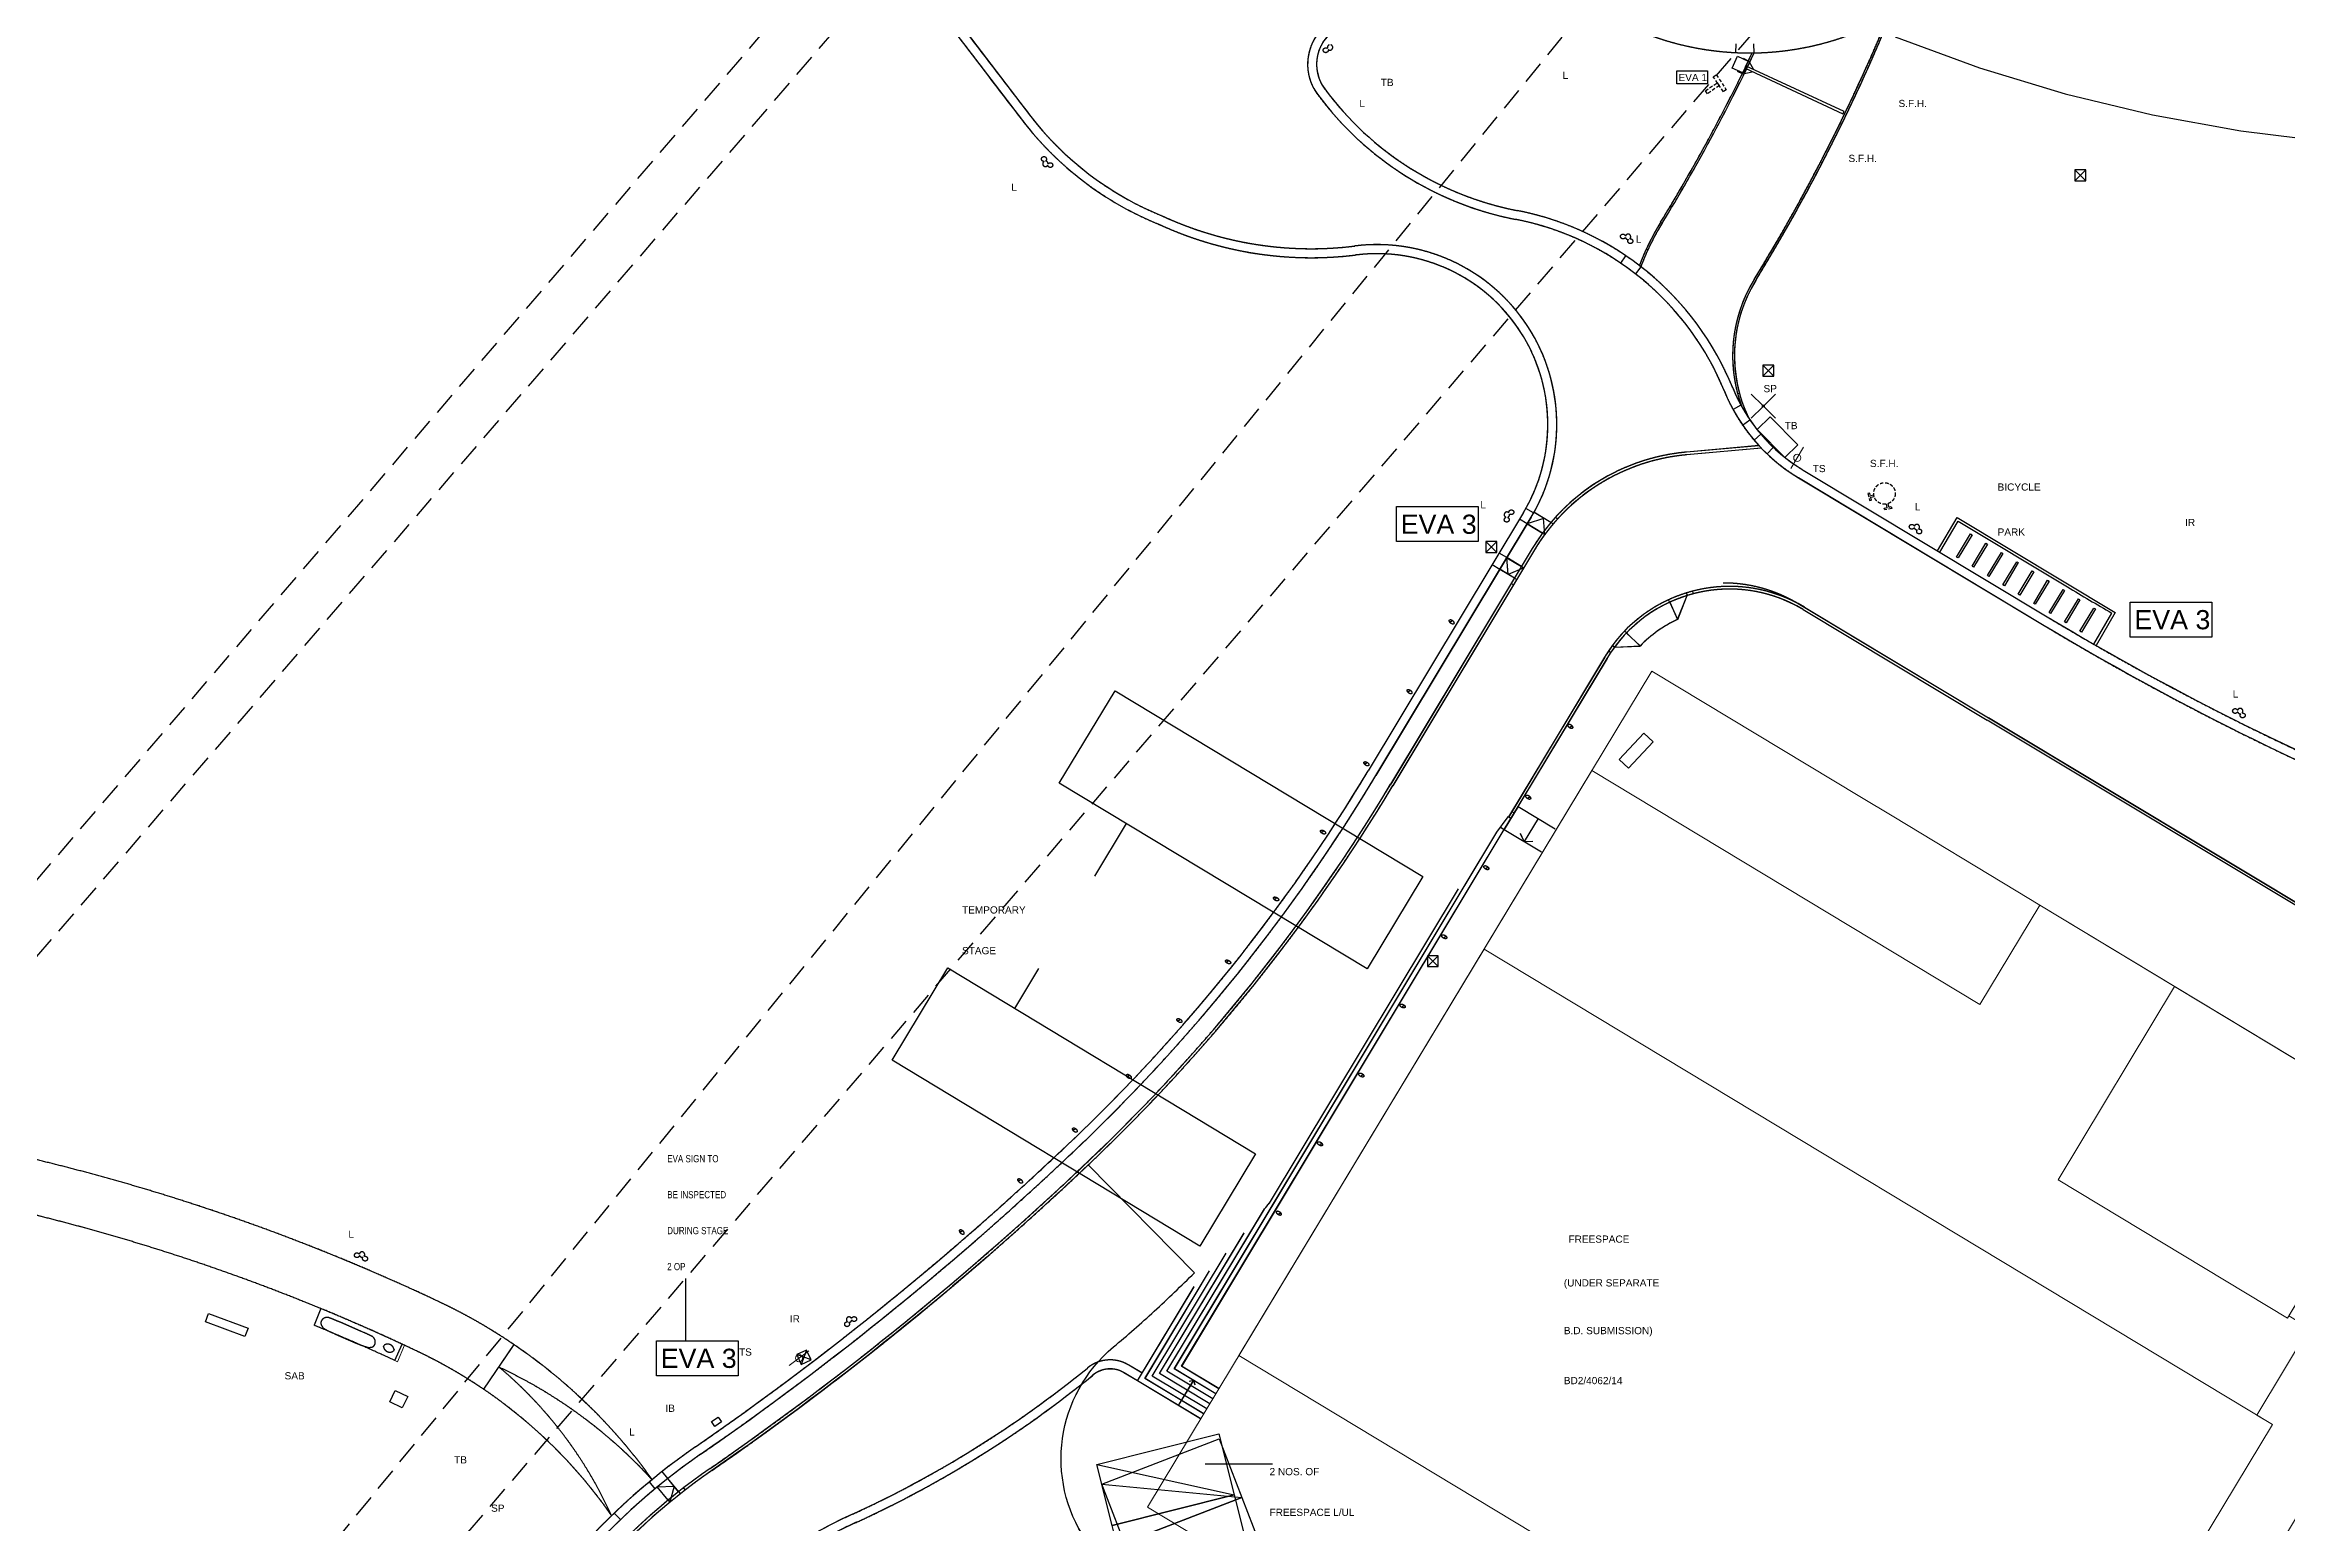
# Model space of a CAD drawing. Header units: millimetres. Extents: x 833576263 to 1668046980, y 817519639 to 1636103653.
# Drawn here: x 834059121 to 834183811, y 817874193 to 817956395 of the extents above; entities that cross this region are included whole.
import ezdxf

# ---------------------------------------------------------------- set-up
doc = ezdxf.new("R2010")
doc.units = ezdxf.units.MM
doc.header["$LTSCALE"] = 100
doc.header["$MEASUREMENT"] = 0
for name, pattern in [('C160$0$DASHED', [19.05, 12.7, -6.35]), ('C160$0$Hidden', [9.525, 6.35, -3.175]), ('R_site$0$HIDDENX2', [19.05, 12.7, -6.35]), ('R_site$0$programme (M)$0$programme$0$HIDDEN', [9.525, 6.35, -3.175]), ('R_WKCD_PARK$0$IMPORT-DASHED2 _7_', [19.05, 12.7, -6.35])]:
    doc.linetypes.add(name, pattern=pattern)
doc.layers.get('Defpoints').update_dxf_attribs({"color": 170})
for name, color, linetype in [('C160$0$+C160', 6, 'C160$0$Hidden'), ('C160$0$EVA', 1, 'C160$0$DASHED'), ('R_site$0$G-SITE(WHC)', 7, 'R_site$0$HIDDENX2'), ('R_site$0$programme (M)$0$programme$0$DLN830__', 4, 'Continuous'), ('R_site$0$WHC', 8, 'R_site$0$HIDDENX2'), ('R_Text for GBP from DLN$0$000-04-LABLES-EVA', 7, 'Continuous'), ('R_Text for GBP from DLN$0$base plan(mm)$0$DLN040__', 7, 'Continuous'), ('T-TITL', 7, 'Continuous'), ('X-REF', 7, 'Continuous')]:
    doc.layers.add(name, color=color, linetype=linetype)
for name, color, linetype, lineweight in [('C160$0$DLN_TRAFFIC SIGN', 6, 'Continuous', 18), ('R_P_LG$0$RDA5803', 1, 'Continuous', 20), ('R_site$0$000-Architecture boundary', 2, 'Continuous', 0), ('R_WKCD_PARK$0$000-PAV-Concrete-b', 1, 'Continuous', 25), ('R_WKCD_PARK$0$000-PAV-Reused tiles-b', 3, 'Continuous', 15), ('R_WKCD_PARK$0$000-Ramps', 7, 'R_WKCD_PARK$0$IMPORT-DASHED2 _7_', 18), ('R_WKCD_PARK$0$PAV-secondary path-b', 6, 'Continuous', 18)]:
    doc.layers.add(name, color=color, linetype=linetype, lineweight=lineweight)
doc.styles.add('R_Text for GBP from DLN$0$base plan(mm)$0$Standard', font='arial.ttf')
doc.styles.add('R_Text for GBP from DLN$0$base plan(mm)$0$SWIS721 LT', font='swiss.ttf')
doc.styles.add('R_Text for GBP from DLN$0$programme (M)$0$programme$0$SWIS721 LT', font='swiss.ttf')
doc.dimstyles.new('R_Text for GBP from DLN$0$base plan(mm)$0$Standard', dxfattribs={"dimtxt": 0.35, "dimasz": 0.2, "dimexe": 0.2, "dimexo": 0.2, "dimgap": 0.09, "dimtad": 0, "dimtoh": 1, "dimdec": 4, "dimzin": 0, "dimdsep": 46, "dimtxsty": 'R_Text for GBP from DLN$0$base plan(mm)$0$Standard', "dimcen": 0.09, "dimadec": 0, "dimazin": 0, "dimtfac": 1, "dimtdec": 4, "dimtofl": 0, "dimtmove": 0, "dimatfit": 3, "dimfxl": 1, "dimtolj": 1, "dimtzin": 0, "dimarcsym": 0})

# ---------------------------------------------------------------- blocks, each defined once
blk = doc.blocks.new('R_site$0$architecture 2')
at = {"layer": 'R_site$0$000-Architecture boundary', "color": 3}
blk.add_lwpolyline([(834194.16, 817888.99), (834185.46, 817874.56), (834184.65, 817875.05), (834171.04, 817852.49), (834160.16, 817859.05), (834153.29, 817847.66), (834142.2, 817854.35), (834145.56, 817859.91), (834129.8, 817869.42), (834120.43, 817875.08), (834124.41, 817881.67), (834148.48, 817921.57), (834160.04, 817914.6), (834161.93, 817913.46), (834168.74, 817909.35), (834170.06, 817908.55), (834194.42, 817893.86), (834192.2, 817890.17)], close=True, dxfattribs=at)
at = {"layer": 'R_site$0$000-Architecture boundary'}
for points in [[(834190.31, 817896.34), (834183.9, 817885.72), (834185.04, 817885.03), (834182.12, 817880.2), (834183, 817879.67), (834169.36, 817857.06), (834125.52, 817883.51), (834145.15, 817916.05), (834166.73, 817903.03), (834170.06, 817908.55)], [(834183, 817879.67), (834169.36, 817857.06), (834125.52, 817883.51), (834139.16, 817906.11)], [(834190.31, 817896.34), (834183.83, 817885.59), (834171.07, 817893.29), (834177.55, 817904.03)]]:
    blk.add_lwpolyline(points, close=True, dxfattribs=at)
at = {"layer": 'R_site$0$programme (M)$0$programme$0$DLN830__', "color": 4, "linetype": 'R_site$0$programme (M)$0$programme$0$HIDDEN', "ltscale": 0.03}
blk.add_line((834117.62, 817877.46), (834125.26, 817875.76), dxfattribs=at)
for points in [[(834125.26, 817875.76), (834118.47, 817874.06), (834117.62, 817877.46), (834124.41, 817879.16)], [(834126.11, 817872.37), (834119.32, 817870.67), (834118.47, 817874.06), (834125.26, 817875.76)]]:
    blk.add_lwpolyline(points, close=True, dxfattribs=at)
blk = doc.blocks.new('R_site')
at = {"layer": 'Defpoints'}
blk.add_lwpolyline([(834162012, 817956838), (834166697, 817955117), (834171473, 817953669), (834176324, 817952497), (834181234, 817951605), (834186188, 817950996), (834191168, 817950673), (834196158, 817950636), (834201143, 817950886), (834206105, 817951421), (834211028, 817952240), (834215896, 817953340), (834220693, 817954717), (834225402, 817956368), (834230010, 817958286)], dxfattribs=at)
at = {"layer": 'R_site$0$G-SITE(WHC)'}
blk.add_lwpolyline([(834037983, 817884580), (834043100, 817891427), (834047474, 817896890), (834157501, 818025261, 0.00078), (834158487, 818022570), (834158487, 818022570, 0.1805782), (834175244, 818003906), (834175244, 818003906, 0.1017626), (834190066, 817999024), (834069382, 817858220)], format="xyb", close=True, dxfattribs=at)
at = {"layer": 'R_site$0$WHC', "flags": 128}
for points in [[(834172634, 818037962), (833971591, 817804656)], [(833996984, 817777219), (834194515, 818019359)]]:
    blk.add_lwpolyline(points, dxfattribs=at)
at = {"xscale": 1000, "yscale": 1000, "zscale": 1000}
blk.add_blockref('R_site$0$architecture 2', (0, 0), dxfattribs=at)
blk = doc.blocks.new('R_WKCD_PARK')
for p, q in [((834194429, 817902440), (834167135, 817918840)), ((834194506, 817902569), (834167212, 817918969))]:
    blk.add_line(p, q)
at = {"layer": 'Defpoints'}
blk.add_lwpolyline([(834117027, 817873227, -0.3851828), (834118544, 817883988, 0.0123866), (834120815, 817885981, 0.0084042), (834123055, 817888118), (834117142, 817894113, -0.0384972), (834096207, 817877116, 0.1377231), (834084132, 817862548)], format="xyb", dxfattribs=at)
at = {"layer": 'R_WKCD_PARK$0$000-PAV-Concrete-b'}
for p, q in [((834108934, 817958147), (834113480, 817952190)), ((834109332, 817958449), (834113876, 817952495)), ((834154441, 817934107), (834150406, 817933750)), ((834154573, 817933968), (834150419, 817933601)), ((834156632, 817932325), (834170302, 817924112)), ((834156890, 817932754), (834170560, 817924540)), ((834141342, 817930389), (834132713, 817916029)), ((834141771, 817930131), (834133142, 817915771)), ((834142868, 817929836), (834141927, 817930401)), ((834141830, 817928386), (834133956, 817915282)), ((834141959, 817928309), (834134085, 817915205)), ((834140843, 817926743), (834140029, 817927233)), ((834156896, 817924992), (834167135, 817918840)), ((834156973, 817925121), (834167212, 817918969)), ((834173062, 817923068), (834174060, 817924802)), ((834145858, 817922350), (834140521, 817913467)), ((834145987, 817922272), (834140650, 817913390)), ((834141383, 817912097), (834141865, 817912123)), ((834137707, 817909464), (834127208, 817891990)), ((834119889, 817882101), (834119134, 817882554)), ((834120147, 817882529), (834119392, 817882983)), ((834123005, 817882131), (834123068, 817881879)), ((834094365, 817875943), (834093761, 817876676))]:
    blk.add_line(p, q, dxfattribs=at)
at = {"layer": 'R_WKCD_PARK$0$000-PAV-Concrete-b', "flags": 128}
for points in [[(834142533, 817929170), (834142454, 817930064), (834141548, 817929761), (834142404, 817929247)], [(834164360, 817928266), (834165467, 817930108), (834174250, 817924831), (834173192, 817922993)], [(834164488, 817928188), (834165518, 817929903), (834171590, 817926255)], [(834141358, 817927309), (834140500, 817926949), (834140415, 817927875), (834141230, 817927386)], [(834149477, 817925400), (834149916, 817924446), (834150449, 817925772)], [(834146405, 817922899), (834147833, 817922966), (834147077, 817923694)], [(834124235, 817881392), (834121929, 817882777), (834139858, 817912616), (834140435, 817913402), (834140505, 817913476)], [(834124403, 817881672), (834122337, 817882913), (834140274, 817912764), (834141046, 817914050), (834143112, 817912808)], [(834142156, 817913383), (834141383, 817912097), (834141180, 817912534)], [(834140059, 817912893), (834140274, 817912764), (834142339, 817911523)], [(834124067, 817881112), (834121521, 817882642), (834126942, 817891664)], [(834123898, 817880832), (834121113, 817882506), (834125811, 817890326)], [(834123730, 817880552), (834120704, 817882370), (834124809, 817889201)], [(834123394, 817879992), (834119888, 817882098), (834123039, 817887343)], [(834123562, 817880272), (834120296, 817882234), (834123893, 817888220)], [(834122164, 817880731), (834123005, 817882131), (834122753, 817882068)], [(834093781, 817875472), (834093177, 817876206), (834094111, 817876252), (834093876, 817875357)]]:
    blk.add_lwpolyline(points, dxfattribs=at)
for points in [[(834166204, 817929199), (834166290, 817929148), (834165517, 817927862), (834165431, 817927913)], [(834167061, 817928684), (834167147, 817928633), (834166374, 817927347), (834166289, 817927398)], [(834167918, 817928169), (834168004, 817928118), (834167231, 817926832), (834167146, 817926883)], [(834168775, 817927654), (834168861, 817927602), (834168089, 817926317), (834168003, 817926368)], [(834169633, 817927139), (834169718, 817927087), (834168946, 817925802), (834168860, 817925853)], [(834170490, 817926624), (834170575, 817926572), (834169803, 817925287), (834169717, 817925338)], [(834171347, 817926109), (834171433, 817926057), (834170660, 817924772), (834170574, 817924823)], [(834172204, 817925594), (834172290, 817925542), (834171517, 817924257), (834171432, 817924308)], [(834173061, 817925079), (834173147, 817925027), (834172374, 817923742), (834172289, 817923793)]]:
    blk.add_lwpolyline(points, close=True, dxfattribs=at)
at = {"layer": 'R_WKCD_PARK$0$000-PAV-Concrete-b'}
for centre, radius, start, end in [((834153909, 817971945), 16000, 247.91626, 340.05107), ((834132142, 817955314), 2800, 91.81198, 216.45901), ((834132142, 817955314), 2300, 91.81198, 216.45901), ((834065657, 817997680), 103862, 328.45533, 337.49077), ((834065657, 817997680), 103962, 328.45533, 337.56014), ((834065657, 817997680), 97762, 328.45533, 334.72918), ((834065657, 817997680), 97862, 328.45533, 334.75777), ((834144350, 817964334), 17978, 216.45901, 258.95697), ((834144350, 817964334), 17478, 216.45194, 258.95694), ((834127930, 817963309), 18233, 217.57661, 247.79993), ((834127930, 817963309), 17733, 217.57661, 247.79993), ((834137879, 817931177), 16305, 22.12843, 78.95699), ((834129541, 817964789), 20233, 245.12552, 277.06629), ((834129541, 817964789), 19733, 245.12552, 277.06629), ((834137879, 817931177), 15805, 50.54271, 78.95697), ((834161075, 817939106), 14200, 148.45533, 159.30993), ((834161075, 817939106), 14100, 148.45533, 159.43366), ((834133199, 817935282), 10000, 328.9996, 97.06629), ((834133199, 817935282), 9500, 328.9996, 97.06629), ((834137879, 817931177), 15805, 22.12844, 50.54271), ((834161075, 817939106), 8100, 148.45533, 200.55386), ((834161075, 817939106), 8000, 148.45533, 205.43176), ((834161783, 817940897), 10000, 202.12843, 239.00005), ((834161783, 817940897), 9500, 202.12843, 239.00005), ((834151388, 817922644), 11150, 95.05067, 148.9996), ((834151388, 817922644), 11000, 95.05067, 148.9996), ((834152801, 817918178), 8100, 59.00005, 148.9996), ((834152801, 817918178), 7950, 59.00005, 148.9996), ((834250133, 818056973), 152500, 239.00005, 240.07685), ((834152801, 817918178), 6900, 114.71481, 136.05867), ((834250133, 818056973), 154500, 239.00005, 257.42225), ((834250133, 818056973), 155000, 239.00005, 257.42225), ((834048369, 817966709), 98400, 313.51987, 328.9996), ((834048369, 817966709), 98900, 313.51987, 328.9996), ((834048369, 817966709), 99850, 313.51987, 328.99961), ((834048369, 817966709), 100000, 313.51987, 328.99961), ((833996458, 818021372), 173784, 304.66267, 313.51999), ((833996458, 818021372), 174284, 304.66267, 313.51999), ((833996458, 818021372), 175234, 304.66266, 313.51999), ((833996458, 818021372), 175384, 304.66266, 313.51999), ((834079288, 817930786), 61656, 320.61512, 321.00655), ((834078607, 817930141), 61000, 294.62876, 309.12656), ((834078607, 817930141), 61500, 294.62876, 309.12656), ((834118362, 817881268), 2000, 58.9996, 129.12656), ((834118362, 817881268), 1500, 58.9996, 129.12656), ((834116113, 817848328), 36600, 124.66267, 156.02914), ((834116113, 817848328), 36100, 124.66267, 156.02914), ((834116113, 817848328), 35150, 124.66266, 156.02914), ((834116113, 817848328), 35000, 124.66266, 156.02914), ((834116113, 817848328), 29000, 114.62876, 156.02914), ((834116113, 817848328), 28500, 114.62876, 156.02914)]:
    blk.add_arc(centre, radius, start, end, dxfattribs=at)
at = {"layer": 'R_WKCD_PARK$0$000-PAV-Reused tiles-b'}
for p, q in [((834074469, 817886125), (834074089, 817885201)), ((834078729, 817883171), (834079124, 817884084))]:
    blk.add_line(p, q, dxfattribs=at)
at = {"layer": 'R_WKCD_PARK$0$000-PAV-Reused tiles-b', "flags": 128}
blk.add_lwpolyline([(834155882, 817933453), (834154342, 817935008), (834155053, 817935712), (834156592, 817934157)], close=True, dxfattribs=at)
at = {"layer": 'R_WKCD_PARK$0$000-PAV-Reused tiles-b'}
for centre, radius, start, end in [((834031800, 817782496), 112070, 65.02176, 67.62051), ((834027876, 817773257), 121108, 65.17184, 67.5682)]:
    blk.add_arc(centre, radius, start, end, dxfattribs=at)
at = {"layer": 'R_WKCD_PARK$0$000-Ramps'}
blk.add_line((834083527, 817881638), (834085214, 817884119), dxfattribs=at)
for centre, radius, start, end in [((834069414, 817865042), 23278, 24.25852, 50.01916), ((834072903, 817858355), 27073, 42.41888, 64.93985)]:
    blk.add_arc(centre, radius, start, end, dxfattribs=at)
at = {"layer": 'R_WKCD_PARK$0$PAV-secondary path-b'}
for centre, radius, start, end in [((834031429, 817781624), 116018, 64.63331, 82.1499), ((834031429, 817781624), 113018, 64.63331, 82.1499), ((834068069, 817858903), 30493, 35.51462, 64.63331), ((834068069, 817858903), 27493, 34.83114, 64.63331), ((834116113, 817848328), 36600, 129.38491, 134.11365)]:
    blk.add_arc(centre, radius, start, end, dxfattribs=at)
blk = doc.blocks.new('R_P_LG')
at = {"layer": 'R_P_LG$0$RDA5803'}
blk.add_lwpolyline([(834117026.993, 817873227.1241, -0.3851828251), (834118543.6819, 817883988.3187, 0.0123866448), (834120815.1206, 817885981.3845, 0.0084041855), (834123055.2985, 817888118.227), (834117142.4996, 817894113.1685, -0.0384971793), (834096206.9852, 817877116.397, 0.1377230721), (834084131.6848, 817862547.895)], format="xyb", dxfattribs=at)
blk = doc.blocks.new('C160$0$TS')
at = {"layer": 'C160$0$DLN_TRAFFIC SIGN'}
blk.add_line((834126.71, 818031.93), (834126.71, 818030.56), dxfattribs=at)
blk.add_circle((834126.71, 818031.24), 0.2, dxfattribs=at)
blk = doc.blocks.new('C160')
at = {"layer": 'C160$0$+C160'}
for p, q in [((834172.01, 817949.44), (834172.61, 817948.84)), ((834172.01, 817948.84), (834172.61, 817949.44)), ((834154.66, 817938.58), (834155.26, 817937.98)), ((834154.66, 817937.98), (834155.26, 817938.58)), ((834154.44, 817934.11), (834150.41, 817933.75)), ((834154.57, 817933.97), (834150.42, 817933.6)), ((834156.63, 817932.33), (834170.3, 817924.11)), ((834156.89, 817932.75), (834170.56, 817924.54)), ((834141.34, 817930.39), (834132.71, 817916.03)), ((834142.4, 817929.25), (834141.55, 817929.76)), ((834142.87, 817929.84), (834141.93, 817930.4)), ((834139.26, 817928.77), (834139.86, 817928.17)), ((834139.26, 817928.17), (834139.86, 817928.77)), ((834140.84, 817926.74), (834140.03, 817927.23)), ((834141.23, 817927.39), (834140.42, 817927.88)), ((834149.92, 817924.45), (834149.48, 817925.4)), ((834156.9, 817924.99), (834167.13, 817918.84)), ((834156.97, 817925.12), (834167.21, 817918.97)), ((834147.83, 817922.97), (834147.08, 817923.69)), ((834145.86, 817922.35), (834140.52, 817913.47)), ((834145.99, 817922.27), (834140.65, 817913.39)), ((834139.86, 817912.62), (834140.44, 817913.4)), ((834141.05, 817914.05), (834140.27, 817912.76)), ((834140.44, 817913.4), (834140.51, 817913.48)), ((834140.51, 817913.48), (834140.65, 817913.39)), ((834141.05, 817914.05), (834143.11, 817912.81)), ((834142.16, 817913.38), (834141.38, 817912.1)), ((834121.93, 817882.78), (834139.86, 817912.62)), ((834122.34, 817882.91), (834140.27, 817912.76)), ((834140.06, 817912.89), (834140.27, 817912.76)), ((834140.27, 817912.76), (834142.34, 817911.52)), ((834141.38, 817912.1), (834141.18, 817912.53)), ((834141.38, 817912.1), (834141.87, 817912.12)), ((834137.71, 817909.46), (834127.21, 817891.99)), ((834136, 817905.74), (834136.6, 817905.14)), ((834136, 817905.14), (834136.6, 817905.74)), ((834121.52, 817882.64), (834126.94, 817891.66)), ((834121.11, 817882.51), (834125.81, 817890.33)), ((834120.7, 817882.37), (834124.81, 817889.2)), ((834119.89, 817882.1), (834123.04, 817887.34)), ((834120.3, 817882.23), (834123.89, 817888.22)), ((834101.73, 817883.28), (834100.93, 817883.57)), ((834101.47, 817883.82), (834101.18, 817883.02)), ((834119.89, 817882.1), (834119.13, 817882.55)), ((834120.15, 817882.53), (834119.39, 817882.98)), ((834123.39, 817879.99), (834119.89, 817882.1)), ((834123.56, 817880.27), (834120.3, 817882.23)), ((834123.73, 817880.55), (834120.7, 817882.37)), ((834123.9, 817880.83), (834121.11, 817882.51)), ((834124.07, 817881.11), (834121.52, 817882.64)), ((834124.23, 817881.39), (834121.93, 817882.78)), ((834122.16, 817880.73), (834123, 817882.13)), ((834124.4, 817881.67), (834122.34, 817882.91)), ((834123, 817882.13), (834122.75, 817882.07)), ((834123, 817882.13), (834123.07, 817881.88)), ((834093.78, 817875.47), (834093.18, 817876.21)), ((834094.37, 817875.94), (834093.76, 817876.68)), ((834117.89, 817876.36), (834125.68, 817875.62))]:
    blk.add_line(p, q, dxfattribs=at)
at = {"layer": 'C160$0$+C160', "ltscale": 0.0003}
for p, q in [((834160.83, 817931.36), (834160.63, 817931.32)), ((834160.85, 817931.27), (834160.66, 817931.22)), ((834161.51, 817930.86), (834161.56, 817930.66)), ((834161.61, 817930.88), (834161.66, 817930.68))]:
    blk.add_line(p, q, dxfattribs=at)
at = {"layer": 'C160$0$+C160', "flags": 128}
blk.add_lwpolyline([(834194.51, 817902.57, 0.13713), (834201.25, 817900.71, 0.058383), (834203.79, 817901.02, -0.122442), (834210.3, 817900.98, 0.007621), (834215.07, 817899.84), (834217.59, 817899.28, 0.038691), (834244.51, 817895.42, 0.31164), (834269.35, 817910.29, 0.040968), (834277.29, 817932.38, 0.14434), (834277.11, 817940.35, -0.268021), (834278.83, 817948.27, 0.162716), (834282.43, 817956.45, 0.008292), (834282.79, 817961.23, -0.448218), (834319.9, 817990.56, 0.457869), (834347.02, 818012.71, -0.201212), (834361.77, 818045.38, -0.556126), (834375.14, 818042.08), (834374.3, 818054.16), (834370.75, 818059.54, 0.269114), (834341.02, 818012.87, -0.457869), (834320.94, 817996.47, 0.448218), (834276.8, 817961.58, -0.008292), (834276.46, 817957.01, -0.437169), (834267.02, 817949.77), (834242.24, 817954.59, 0.246462), (834229.68, 817950.83, -0.339689), (834212.14, 817948.73), (834209.58, 817943.24, -0.017138), (834213.73, 817941.12, -0.471782), (834216.01, 817928.83), (834215.31, 817927.99), (834219.91, 817924.13), (834234.75, 817941.83), (834231.88, 817944.24), (834233.36, 817945.99, -0.412648), (834244.75, 817946.96), (834250.93, 817941.77), (834254.56, 817946.08), (834265.23, 817944, -0.435219), (834271.5, 817933.94, -0.040968), (834263.89, 817912.77, -0.31164), (834244.9, 817901.41, -0.038691), (834218.89, 817905.13), (834216.38, 817905.69, -0.080556), (834170.3, 817924.11), (834156.9, 817932.16, -0.417001), (834154.17, 817943.34, 0.051318), (834163.38, 817962.51, -0.110939), (834168.09, 817969.91), (834172.88, 817974.68, -0.125049), (834176.31, 817976.71, -0.028198), (834169.04, 817979.33), (834163.85, 817974.16, 0.110939), (834157.74, 817964.54, -0.051318), (834149.06, 817946.48, 0.170095), (834147.08, 817937.37, -0.264959), (834144, 817929.97, 0.093167), (834140.78, 817926.35), (834131.43, 817910.78), (834136.57, 817907.69), (834145.51, 817922.56, -0.414211), (834156.62, 817925.33)], format="xyb", close=True, dxfattribs=at)
at = {"layer": 'C160$0$+C160'}
for points in [[(834046.87, 817893.58, -0.07658), (834079.85, 817883.74, -0.130774), (834090.64, 817874.61, -0.020636), (834092.89, 817876.62, 0.127742), (834081.13, 817886.46, 0.07658), (834047.28, 817896.55, -0.054414)], [(834168.95, 817966.49, -0.425169), (834147.89, 817957.12, -0.425169)], [(834056.29, 817817.69), (834061.78, 817819.98, 0.191803), (834065.7, 817823.8), (834083.13, 817862.99, -0.137723), (834095.58, 817878.02, 0.038667), (834116.47, 817894.99, 0.067646), (834133.14, 817915.77), (834141.77, 817930.13, 0.625274), (834131.97, 817945.21, -0.140277), (834121.24, 817946.89, -0.135027), (834113.88, 817952.5, -0.001971), (834109.33, 817958.45, -0.001971)], [(834108.93, 817958.15, 0.001971), (834113.48, 817952.19, 0.132644), (834121.04, 817946.43)], [(834153.49, 817936.26, -0.231321), (834154.17, 817943.34, 0.039445), (834161.61, 817957.92, 0.037878)], [(834153.85, 817935.67, -0.253858), (834154.26, 817943.29, 0.039748), (834161.75, 817958, 0.039445)], [(834147.79, 817944.12, -0.047398), (834148.97, 817946.53, 0.027382), (834154.06, 817955.95)], [(834147.87, 817944.06, -0.047939), (834149.06, 817946.48, 0.027507), (834154.17, 817955.95, 0.027507)], [(834129.89, 817953.65, 0.187587), (834140.91, 817946.69, -0.12462), (834147.92, 817943.38, -0.12462), (834152.52, 817937.13, -1.142223)], [(834130.29, 817953.95, 0.187619), (834141, 817947.18, -0.253172), (834152.98, 817937.32)], [(834141.83, 817928.39), (834133.96, 817915.28, -0.067646), (834117.13, 817894.3, -0.038667), (834096.12, 817877.24)], [(834141.96, 817928.31), (834134.08, 817915.2, -0.067646), (834117.23, 817894.2, -0.038667), (834096.21, 817877.12)], [(834146.41, 817922.9), (834147.83, 817922.97, -0.0934), (834149.92, 817924.45), (834150.45, 817925.77)], [(834210.26, 817900.83, 0.122442), (834203.82, 817900.87, -0.058383), (834201.25, 817900.56, -0.13713), (834194.43, 817902.44), (834167.13, 817918.84)], [(834210.3, 817900.98, 0.122442), (834203.79, 817901.02, -0.058383), (834201.25, 817900.71, -0.13713), (834194.51, 817902.57), (834167.21, 817918.97)], [(834074.55, 817885.14, -0.164182), (834074.48, 817885.24, -0.173886), (834074.49, 817885.42, -0.392676), (834074.94, 817885.61, -0.014037), (834075.41, 817885.42), (834075.56, 817885.36)], [(834077.22, 817883.98, 0.164182), (834077.35, 817884, 0.173886), (834077.47, 817884.13, 0.392676), (834077.3, 817884.59, 0.014037), (834076.84, 817884.8), (834076.69, 817884.87)], [(834096.12, 817877.24, 0.137723), (834083.99, 817862.61), (834066.57, 817823.42, -0.190351), (834062.19, 817819.12, -0.137118)], [(834096.21, 817877.12, 0.137723), (834084.13, 817862.55), (834066.71, 817823.35, -0.190351), (834062.25, 817818.98, -0.175349)], [(834089.61, 817860.11, -0.182634), (834104.03, 817874.69, -18.004564)], [(834090.07, 817859.91, -0.182634), (834104.24, 817874.24, -0.061273)]]:
    blk.add_lwpolyline(points, format="xyb", dxfattribs=at)
for points in [[(834153.84, 817955.48), (834153.54, 817954.83), (834152.95, 817955.1), (834153.25, 817955.76)], [(834153.73, 817955.21), (834153.67, 817955.09), (834159.11, 817952.55), (834159.17, 817952.68)], [(834172.61, 817949.44), (834172.01, 817949.44), (834172.01, 817948.84), (834172.61, 817948.84)], [(834155.26, 817938.58), (834154.66, 817938.58), (834154.66, 817937.98), (834155.26, 817937.98)], [(834139.86, 817928.77), (834139.26, 817928.77), (834139.26, 817928.17), (834139.86, 817928.17)], [(834135.75, 817910.15), (834132.65, 817905.01), (834115.53, 817915.34), (834118.63, 817920.48)], [(834126.45, 817894.73), (834123.35, 817889.6), (834106.23, 817899.93), (834109.33, 817905.07)], [(834136.6, 817905.74), (834136, 817905.74), (834136, 817905.14), (834136.6, 817905.14)], [(834101.18, 817883.02), (834101.73, 817883.28), (834101.47, 817883.82), (834100.93, 817883.57)], [(834078.31, 817880.94), (834078.61, 817881.57), (834079.31, 817881.23), (834079, 817880.6)], [(834096.75, 817879.82), (834096.37, 817879.57), (834096.2, 817879.84), (834096.57, 817880.09)], [(834125.68, 817875.62), (834119.15, 817873.1), (834117.89, 817876.36), (834124.42, 817878.88)], [(834126.94, 817872.35), (834120.41, 817869.83), (834119.15, 817873.1), (834125.68, 817875.62)]]:
    blk.add_lwpolyline(points, close=True, dxfattribs=at)
for points in [[(834153.16, 817956.46), (834153.14, 817955.96)], [(834153.56, 817955.65), (834153.88, 817955.49), (834154.13, 817955.03)], [(834154.17, 817955.95), (834154.16, 817956.45)], [(834153.23, 817954.94), (834153.55, 817954.79), (834154.07, 817954.9)], [(834153.74, 817955.04), (834153.65, 817955.08)], [(834146.76, 817944.25), (834147.04, 817944.66)], [(834148.26, 817944.99), (834148.17, 817945.03)], [(834147.87, 817944.06), (834147.57, 817943.66)], [(834153.26, 817936.99), (834153.35, 817937.02)], [(834154.65, 817936.34), (834154.01, 817936.98)], [(834154.72, 817936.34), (834155.36, 817936.98)], [(834153.44, 817936.35), (834153, 817936.11)], [(834154.65, 817936.27), (834154.01, 817935.63)], [(834154.72, 817936.27), (834155.36, 817935.63)], [(834153.53, 817935.25), (834153.94, 817935.54)], [(834154.55, 817934.74), (834154.17, 817934.42)], [(834155.23, 817934.01), (834154.89, 817933.65)], [(834141.55, 817929.76), (834141.12, 817930.02)], [(834141.91, 817930.37), (834141.47, 817930.62)], [(834142.53, 817929.17), (834142.45, 817930.06), (834141.55, 817929.76)], [(834143, 817929.76), (834142.87, 817929.83)], [(834143.23, 817930.02), (834143.1, 817930.14)], [(834142.4, 817929.25), (834142.53, 817929.17)], [(834140.03, 817927.23), (834139.6, 817927.49)], [(834140.42, 817927.88), (834139.99, 817928.13)], [(834141.36, 817927.31), (834140.5, 817926.95), (834140.42, 817927.88)], [(834141.23, 817927.39), (834141.36, 817927.31)], [(834140.79, 817926.37), (834140.66, 817926.44)], [(834140.84, 817926.74), (834140.97, 817926.67)], [(834150.46, 817925.75), (834150.41, 817925.92)], [(834150.74, 817926.01), (834150.78, 817925.85)], [(834149.49, 817925.38), (834149.41, 817925.54)], [(834147.09, 817923.68), (834146.97, 817923.8)], [(834146.08, 817922.7), (834146.22, 817922.61)], [(834146.42, 817922.89), (834146.28, 817922.99)], [(834140.7, 817913.77), (834140.83, 817913.69)], [(834076.41, 817884.21), (834075.27, 817884.71)], [(834075.56, 817885.36), (834076.69, 817884.87)], [(834076.69, 817884.87), (834076.7, 817884.86)], [(834083.53, 817881.64), (834085.21, 817884.12)], [(834093.76, 817876.68), (834093.45, 817877.07)], [(834092.73, 817876.49), (834093.05, 817876.1)], [(834093.18, 817876.21), (834094.11, 817876.25), (834093.88, 817875.36)], [(834094.35, 817875.96), (834094.46, 817875.82)], [(834094.73, 817876.04), (834094.63, 817876.17)], [(834090.78, 817874.74), (834091.13, 817874.39)], [(834093.77, 817875.49), (834093.88, 817875.36)]]:
    blk.add_lwpolyline(points, dxfattribs=at)
at = {"layer": 'C160$0$+C160', "ltscale": 0.0003}
for points in [[(834152.07, 817954.73), (834152.62, 817953.9), (834152.46, 817953.79), (834151.9, 817954.62)], [(834152.12, 817954.29), (834152.23, 817954.12), (834151.57, 817953.68), (834151.46, 817953.84)], [(834160.59, 817931.05), (834160.69, 817931.07), (834160.6, 817931.46), (834160.5, 817931.44)], [(834161.43, 817930.53), (834161.41, 817930.63), (834161.8, 817930.72), (834161.82, 817930.62)]]:
    blk.add_lwpolyline(points, close=True, dxfattribs=at)
at = {"layer": 'C160$0$+C160', "elevation": 0}
for points in [[(834148.04, 817918.12), (834146.67, 817916.66), (834147.19, 817916.18), (834148.55, 817917.64)], [(834068.05, 817885.38), (834068.22, 817885.85), (834070.43, 817885.04), (834070.25, 817884.57)]]:
    blk.add_lwpolyline(points, close=True, dxfattribs=at)
at = {"layer": 'C160$0$+C160'}
for points in [[(834074.47, 817886.13), (834074.09, 817885.2, -0.010934), (834078.58, 817883.24), (834079, 817884.14, 0.010934)], [(834076.41, 817884.21), (834076.56, 817884.15, 0.037256), (834077.13, 817883.96, 0.269367), (834077.22, 817883.98, 0.164182), (834077.35, 817884, 0.173886), (834077.47, 817884.13, 0.392676), (834077.3, 817884.59, 0.014037), (834076.84, 817884.8), (834076.69, 817884.87), (834075.56, 817885.36), (834075.41, 817885.42, 0.014037), (834074.94, 817885.61, 0.392676), (834074.49, 817885.42, 0.173886), (834074.48, 817885.24, 0.164182), (834074.55, 817885.14, 0.269367), (834074.59, 817885.05, 0.037256), (834075.13, 817884.77), (834075.27, 817884.71)], [(834077.99, 817884.09, -0.533333), (834078.54, 817883.85), (834078.5, 817883.76, -0.533333), (834077.95, 817884)]]:
    blk.add_lwpolyline(points, format="xyb", close=True, dxfattribs=at)
for centre, radius in [((834154.68, 817936.31), 0.05), ((834137.28, 817924.37), 0.0644), ((834134.94, 817920.49), 0.0644), ((834144.02, 817918.44), 0.0644), ((834132.54, 817916.47), 0.0644), ((834141.68, 817914.5), 0.0644), ((834130.12, 817912.67), 0.0644), ((834139.35, 817910.59), 0.0644), ((834127.51, 817908.95), 0.0644), ((834137.02, 817906.75), 0.0644), ((834124.84, 817905.45), 0.0644), ((834122.14, 817902.19), 0.0644), ((834134.7, 817902.91), 0.0644), ((834119.33, 817899.09), 0.0644), ((834132.41, 817899.06), 0.0644), ((834116.34, 817896.12), 0.0644), ((834130.11, 817895.23), 0.0644), ((834113.29, 817893.29), 0.0644), ((834127.81, 817891.37), 0.0644), ((834110.05, 817890.45), 0.0644)]:
    blk.add_circle(centre, radius, dxfattribs=at)
at = {"layer": 'C160$0$+C160', "ltscale": 0.0003}
blk.add_circle((834161.42, 817931.45), 0.6, dxfattribs=at)
at = {"layer": 'C160$0$+C160'}
for centre, radius, start, end in [((834132.14, 817955.31), 2.8, 91.812, 216.459), ((834132.14, 817955.31), 2.3, 91.812, 216.459), ((834130.59, 817956.25), 0.15, 106.9973, 197.2381), ((834130.59, 817956.25), 0.15, 226.9973, 77.2381), ((834114.76, 817949.78), 0.15, 120.6446, 330.8855), ((834114.76, 817949.78), 0.15, 0.6446, 90.8855), ((834129.54, 817964.79), 20.23, 245.1255, 277.0663), ((834147.16, 817945.72), 0.15, 312.3423, 162.5831), ((834147.16, 817945.72), 0.15, 192.3423, 282.5831), ((834133.2, 817935.28), 9.5, 328.9996, 97.0663), ((834161.78, 817940.9), 10, 202.1284, 239.0001), ((834161.78, 817940.9), 9.5, 202.1284, 239.0001), ((834151.39, 817922.64), 11.15, 95.0507, 148.9996), ((834151.39, 817922.64), 11, 95.0507, 148.9996), ((834140.42, 817930.27), 0.15, 42.8846, 253.1255), ((834140.42, 817930.27), 0.15, 282.8846, 13.1255), ((834163.22, 817929.58), 0.15, 192.0909, 282.3317), ((834163.22, 817929.58), 0.15, 312.0909, 162.3317), ((834152.8, 817918.18), 8.1, 59.0001, 148.9996), ((834152.8, 817918.18), 7.95, 59.0001, 148.9996), ((834250.13, 818056.97), 154.5, 239.0001, 257.4222), ((834250.13, 818056.97), 155, 239.0001, 257.4222), ((834181.2, 817919.35), 0.15, 314.1238, 164.3646), ((834181.2, 817919.35), 0.15, 194.1238, 284.3646), ((834048.37, 817966.71), 98.4, 313.5199, 328.9996), ((833996.46, 818021.37), 173.78, 304.6627, 313.52), ((834079.29, 817930.79), 61.66, 320.6151, 321.0065), ((834076.76, 817889.13), 0.15, 322.0056, 172.2464), ((834076.76, 817889.13), 0.15, 202.0056, 292.2464), ((834103.84, 817885.51), 0.15, 20.9591, 231.2), ((834103.84, 817885.51), 0.15, 260.9591, 351.2), ((834069.41, 817865.04), 23.28, 24.2585, 50.0192), ((834072.9, 817858.35), 27.07, 42.4189, 64.9399), ((834078.61, 817930.14), 61, 294.6288, 309.1266), ((834078.61, 817930.14), 61.5, 294.6288, 309.1266), ((834118.36, 817881.27), 2, 58.9996, 129.1266), ((834118.36, 817881.27), 1.5, 58.9996, 129.1266), ((834116.11, 817848.33), 36.6, 124.6627, 156.0291)]:
    blk.add_arc(centre, radius, start, end, dxfattribs=at)
for centre, major_axis in [((834137.35, 817924.31), (0.117, -0.105)), ((834135.01, 817920.43), (0.123, -0.098)), ((834143.95, 817918.5), (-0.117, 0.105)), ((834132.61, 817916.42), (0.129, -0.091)), ((834141.61, 817914.56), (-0.124, 0.097)), ((834130.2, 817912.62), (0.134, -0.083)), ((834139.28, 817910.64), (-0.13, 0.089)), ((834127.59, 817908.9), (0.138, -0.075)), ((834136.94, 817906.8), (-0.135, 0.08)), ((834124.92, 817905.4), (0.137, -0.077)), ((834122.21, 817902.14), (0.13, -0.088)), ((834134.62, 817902.95), (-0.14, 0.071)), ((834119.4, 817899.03), (0.123, -0.098)), ((834132.33, 817899.11), (-0.135, 0.081)), ((834116.4, 817896.05), (0.114, -0.108)), ((834130.03, 817895.29), (-0.129, 0.09)), ((834113.36, 817893.22), (0.105, -0.117)), ((834127.74, 817891.43), (-0.122, 0.1)), ((834110.11, 817890.38), (0.095, -0.125))]:
    blk.add_ellipse(centre, major_axis=major_axis, ratio=0.561615, dxfattribs=at)
for points in [[(834130.48, 817956.12), (834130.49, 817956.07), (834130.47, 817956.01), (834130.42, 817955.98), (834130.36, 817955.94), (834130.27, 817955.96), (834130.23, 817956.02), (834130.19, 817956.09), (834130.21, 817956.17), (834130.28, 817956.21), (834130.33, 817956.24), (834130.39, 817956.24), (834130.43, 817956.2)], [(834114.67, 817949.91), (834114.62, 817949.92), (834114.57, 817949.95), (834114.55, 817950.01), (834114.53, 817950.08), (834114.57, 817950.16), (834114.65, 817950.18), (834114.72, 817950.2), (834114.79, 817950.16), (834114.81, 817950.08), (834114.83, 817950.03), (834114.81, 817949.97), (834114.76, 817949.94)], [(834114.92, 817949.79), (834114.95, 817949.83), (834115.01, 817949.85), (834115.07, 817949.84), (834115.14, 817949.82), (834115.18, 817949.75), (834115.16, 817949.67), (834115.14, 817949.6), (834115.07, 817949.56), (834115, 817949.58), (834114.94, 817949.59), (834114.9, 817949.64), (834114.9, 817949.69)], [(834147, 817945.68), (834146.98, 817945.63), (834146.93, 817945.6), (834146.87, 817945.6), (834146.8, 817945.61), (834146.74, 817945.67), (834146.74, 817945.74), (834146.74, 817945.82), (834146.81, 817945.88), (834146.88, 817945.87), (834146.94, 817945.87), (834146.99, 817945.83), (834147.01, 817945.78)], [(834147.27, 817945.61), (834147.32, 817945.62), (834147.38, 817945.59), (834147.41, 817945.54), (834147.44, 817945.47), (834147.41, 817945.39), (834147.35, 817945.36), (834147.28, 817945.32), (834147.2, 817945.35), (834147.17, 817945.41), (834147.14, 817945.47), (834147.15, 817945.53), (834147.19, 817945.57)], [(834140.46, 817930.12), (834140.52, 817930.1), (834140.55, 817930.05), (834140.55, 817929.99), (834140.55, 817929.91), (834140.48, 817929.85), (834140.41, 817929.86), (834140.33, 817929.86), (834140.27, 817929.92), (834140.28, 817930), (834140.28, 817930.06), (834140.32, 817930.1), (834140.37, 817930.12)], [(834140.54, 817930.39), (834140.53, 817930.44), (834140.55, 817930.5), (834140.61, 817930.52), (834140.67, 817930.56), (834140.75, 817930.53), (834140.79, 817930.47), (834140.82, 817930.4), (834140.8, 817930.32), (834140.73, 817930.29), (834140.68, 817930.26), (834140.62, 817930.27), (834140.58, 817930.3)], [(834163.06, 817929.54), (834163.04, 817929.49), (834162.99, 817929.46), (834162.93, 817929.46), (834162.86, 817929.47), (834162.8, 817929.53), (834162.8, 817929.6), (834162.81, 817929.68), (834162.87, 817929.74), (834162.95, 817929.73), (834163, 817929.73), (834163.05, 817929.69), (834163.07, 817929.64)], [(834163.33, 817929.47), (834163.39, 817929.48), (834163.44, 817929.45), (834163.47, 817929.4), (834163.5, 817929.33), (834163.48, 817929.25), (834163.41, 817929.21), (834163.34, 817929.18), (834163.26, 817929.21), (834163.23, 817929.27), (834163.2, 817929.32), (834163.21, 817929.38), (834163.25, 817929.43)], [(834181.05, 817919.3), (834181.03, 817919.25), (834180.98, 817919.22), (834180.92, 817919.22), (834180.84, 817919.22), (834180.78, 817919.28), (834180.78, 817919.36), (834180.79, 817919.43), (834180.85, 817919.49), (834180.92, 817919.49), (834180.98, 817919.49), (834181.03, 817919.45), (834181.05, 817919.4)], [(834181.32, 817919.24), (834181.37, 817919.25), (834181.43, 817919.22), (834181.46, 817919.17), (834181.49, 817919.11), (834181.47, 817919.02), (834181.4, 817918.99), (834181.34, 817918.95), (834181.26, 817918.97), (834181.22, 817919.04), (834181.19, 817919.09), (834181.2, 817919.15), (834181.23, 817919.19)], [(834076.61, 817889.06), (834076.6, 817889.01), (834076.55, 817888.96), (834076.5, 817888.96), (834076.42, 817888.95), (834076.35, 817889), (834076.34, 817889.07), (834076.34, 817889.15), (834076.39, 817889.22), (834076.46, 817889.23), (834076.52, 817889.23), (834076.57, 817889.2), (834076.6, 817889.15)], [(834076.89, 817889.03), (834076.94, 817889.05), (834077, 817889.03), (834077.04, 817888.98), (834077.08, 817888.92), (834077.07, 817888.84), (834077.01, 817888.79), (834076.95, 817888.75), (834076.86, 817888.76), (834076.82, 817888.82), (834076.78, 817888.87), (834076.78, 817888.93), (834076.81, 817888.98)], [(834103.82, 817885.35), (834103.86, 817885.31), (834103.88, 817885.25), (834103.85, 817885.2), (834103.82, 817885.13), (834103.74, 817885.1), (834103.67, 817885.13), (834103.61, 817885.16), (834103.58, 817885.24), (834103.61, 817885.31), (834103.63, 817885.36), (834103.68, 817885.39), (834103.74, 817885.39)], [(834103.99, 817885.58), (834104, 817885.63), (834104.05, 817885.67), (834104.11, 817885.68), (834104.18, 817885.68), (834104.25, 817885.63), (834104.26, 817885.56), (834104.27, 817885.48), (834104.21, 817885.41), (834104.14, 817885.41), (834104.08, 817885.4), (834104.03, 817885.43), (834104, 817885.48)]]:
    blk.add_open_spline(points, degree=3, knots=[0, 0, 0, 0, 1, 1, 1, 2, 2, 2, 3, 3, 3, 4, 4, 4, 4], dxfattribs=at)
at = {"layer": 'C160$0$EVA', "flags": 128}
blk.add_lwpolyline([(834128.32, 818030.08, -0.145844), (834116.04, 818026.42), (834088.57, 818026.42, 0.016359), (834087.2, 818026.38, 0.046979), (834021.54, 818015.83, -0.056187), (833969.36, 818008.42, 0.405705), (833955.67, 817994.33), (833955.62, 817879.82), (833955.72, 817865.44), (833956.59, 817853.63, 0.118446), (833959.11, 817845.73, 0.022563), (833976.13, 817820.32, 0.150268), (833991.72, 817808.78, 0.0852), (834018.74, 817804.17, 0.061119), (834043.88, 817807.28, -0.46092), (834055.52, 817798.99, 0.31719), (834075.12, 817775.84, 0.09515), (834184.42, 817768.83, 0.2774), (834239.09, 817811.86), (834242.39, 817820.56, -0.510377), (834255.06, 817823.98), (834260.25, 817819.79, 0.373727), (834277.29, 817820.4, -0.373727), (834287.91, 817820.78), (834291.64, 817817.76), (834296.23, 817823.43), (834292.65, 817826.32, -0.414214), (834291.45, 817837.72), (834332.5, 817888.53, -0.350062), (834342.37, 817890.71, 0.102667), (834400.84, 817875.71, 0.100957), (834409.14, 817877), (834444.01, 817889.97, 0.332678), (834453.17, 817904.17), (834452.86, 817908.6, -0.155717), (834454.02, 817913.38), (834445.78, 817911.7, -0.115419), (834446.87, 817908.18), (834447.18, 817903.75, -0.332678), (834441.92, 817895.59), (834407.05, 817882.62, -0.100957), (834401.12, 817881.7, -0.051411), (834372.21, 817886.05), (834379.39, 817889.5, 0.162917), (834396.6, 817906.23), (834392.12, 817910.78, -0.179073), (834376.79, 817894.91), (834366.57, 817889.99, -0.199372), (834360.36, 817889.65, -0.049629), (834334.8, 817901.63), (834322.12, 817909.18), (834319.05, 817904.02), (834323.35, 817901.46, -0.45655), (834325.5, 817889.42), (834274.55, 817826.36, -0.414214), (834263.16, 817825.15), (834259.85, 817827.83, -0.2375), (834248.73, 817852.41, -0.000008), (834248.76, 817853.21), (834242.77, 817853.46, 0.000008), (834242.73, 817852.66, 0.098884), (834244.92, 817838.73, -0.341761), (834241.93, 817829.27, 0.151594), (834236.78, 817822.69), (834233.48, 817813.99, -0.2774), (834183.67, 817774.78, -0.09515), (834076.63, 817781.65, -0.220431), (834063.43, 817792.49, -0.264689), (834064.81, 817812.54, -0.098357), (834067.03, 817814.78, 0.140841), (834072.2, 817820.94), (834089.61, 817860.11, -0.147837), (834100.58, 817872.82, -0.410901), (834111.71, 817870.39, 0.031692), (834114.29, 817866.93, 0.252242), (834125.77, 817862.43, -0.125686), (834129.75, 817861.91), (834135.11, 817859.78), (834142.62, 817855.05), (834145.56, 817859.91), (834128.7, 817870.09, -0.390962), (834117.89, 817872.03, -0.013137), (834117.03, 817873.23, -0.385183), (834118.54, 817883.99, 0.012387), (834120.82, 817885.98, 0.008404), (834123.06, 817888.12), (834117.14, 817894.11, -0.038497), (834096.21, 817877.12, 0.137723), (834084.13, 817862.55), (834066.71, 817823.37, -0.191803), (834062.19, 817818.95), (834051.76, 817814.61, -0.446391), (834035.64, 817822.31, 0.118164), (834032.37, 817828.01), (834034.39, 817830.32), (834031.65, 817832.69, -0.153015), (834020.84, 817838.95), (834021.04, 817839.15), (834020.35, 817839.94), (834020.14, 817839.75, -0.076925), (834016.89, 817845.32), (834013.27, 817848.4), (834007.45, 817841.54, -0.399413), (834008.81, 817824.32), (834007.07, 817822.18), (834011.73, 817818.4), (834015.82, 817823.44, -1.550619), (834022.42, 817810.24, -0.009421), (834018.73, 817810.17, -0.052259), (834003.18, 817811.78, -0.032796), (833993.72, 817814.43, -0.150265), (833980.96, 817823.88, -0.022565), (833964.24, 817848.84, -0.118446), (833962.57, 817854.07), (833961.72, 817865.68), (833961.62, 817879.84), (833961.67, 817994.33, -0.405705), (833969.54, 818002.42, 0.056187), (834023.04, 818010.02, -0.046979), (834087.59, 818020.39, -0.016359), (834088.57, 818020.42), (834116.04, 818020.42, 0.146696), (834131.68, 818025.11, -0.021313), (834130.8, 818030.54, -0.021313)], format="xyb", dxfattribs=at)
at = {"layer": 'C160$0$DLN_TRAFFIC SIGN'}
for p, rotation in [((-301293.49, 542805.02), 329.1788564279698), ((-320528.18, 996135.44, 4.64), 306.7821029491489)]:
    blk.add_blockref('C160$0$TS', p, dxfattribs=dict(at, rotation=rotation))
blk = doc.blocks.new('R_Text for GBP from DLN$0$EVA 1')
at = {"color": 4, "lineweight": 30}
blk.add_lwpolyline([(0, 1.94), (4.54, 1.94), (4.54, 0), (0, 0)], close=True, dxfattribs=at)
at = {"color": 4, "lineweight": 30, "style": 'R_Text for GBP from DLN$0$programme (M)$0$programme$0$SWIS721 LT'}
blk.add_text('EVA 1', height=1.067, dxfattribs=at).set_placement((0.23, 0.43))
blk = doc.blocks.new('R_Text for GBP from DLN')
at = {"color": 4, "lineweight": 30}
for points in [[(834134282, 817930717), (834138818, 817930717), (834138818, 817928773), (834134282, 817928773)], [(834175082, 817925409), (834179618, 817925409), (834179618, 817923465), (834175082, 817923465)], [(834093133, 817884337), (834097669, 817884337), (834097669, 817882393), (834093133, 817882393)]]:
    blk.add_lwpolyline(points, close=True, dxfattribs=at)
at = {"layer": 'R_Text for GBP from DLN$0$000-04-LABLES-EVA', "color": 1, "lineweight": 30, "xscale": 374.8828491096533, "yscale": 374.8828491096533, "zscale": 374.8828491096533}
blk.add_blockref('R_Text for GBP from DLN$0$EVA 1', (834149879, 817954220), dxfattribs=at)
blk.add_blockref('R_Text for GBP from DLN$0$EVA 1', (834149879, 817954220), dxfattribs=at)
at = {"color": 4, "lineweight": 30, "style": 'R_Text for GBP from DLN$0$programme (M)$0$programme$0$SWIS721 LT'}
for p in [(834134516, 817929205), (834175315, 817923897), (834093367, 817882825)]:
    blk.add_text('EVA 3', height=1067, dxfattribs=at).set_placement(p)
at = {"layer": 'R_Text for GBP from DLN$0$base plan(mm)$0$DLN040__', "style": 'R_Text for GBP from DLN$0$base plan(mm)$0$SWIS721 LT'}
for s, p in [('TB', (834133412, 817954108)), ('L', (834143523, 817954499)), ('L', (834132218, 817952937)), ('S.F.H.', (834162200, 817952935)), ('S.F.H.', (834159417, 817949880, -2767)), ('L', (834112863, 817948280)), ('L', (834147595, 817945395)), ('SP', (834154692, 817937079)), ('TB', (834155869, 817935022)), ('S.F.H.', (834160611, 817932920)), ('TS', (834157431, 817932635)), ('BICYCLE', (834167710, 817931607)), ('L', (834138946, 817930623)), ('L', (834163108, 817930513)), ('PARK', (834167710, 817929107)), ('IR', (834178136, 817929638)), ('L', (834180784, 817920098)), ('TEMPORARY', (834110123, 817908092)), ('STAGE', (834110123, 817905829)), ('L', (834076001, 817890061)), ('FREESPACE', (834143849, 817889788, 0)), ('(UNDER SEPARATE', (834143588, 817887353, 0)), ('IR', (834100551, 817885353)), ('B.D. SUBMISSION)', (834143588, 817884699, 0)), ('TS', (834097721, 817883508)), ('SAB', (834072454, 817882188)), ('BD2/4062/14', (834143588, 817881920, 0)), ('IB', (834093633, 817880382)), ('L', (834091618, 817879060)), ('TB', (834081883, 817877515)), ('2 NOS. OF', (834127225, 817876858)), ('SP', (834083935, 817874826)), ('FREESPACE L/UL', (834127225, 817874595))]:
    blk.add_text(s, height=400, dxfattribs=at).set_placement(p)
at = {"layer": 'R_Text for GBP from DLN$0$base plan(mm)$0$DLN040__', "style": 'R_Text for GBP from DLN$0$base plan(mm)$0$SWIS721 LT', "width": 0.8}
for s, p in [('EVA SIGN TO', (834093728, 817894259)), ('BE INSPECTED', (834093728, 817892259)), ('DURING STAGE', (834093728, 817890259)), ('2 OP', (834093728, 817888259))]:
    blk.add_text(s, height=400, dxfattribs=at).set_placement(p)
at = {"layer": 'R_Text for GBP from DLN$0$base plan(mm)$0$DLN040__', "color": 1}
for points in [[(834119253, 817913092), (834117485, 817910162)], [(834113054, 817902817), (834114397, 817905043)], [(834094758, 817884337), (834094758, 817887795)], [(834123635, 817877492), (834127381, 817877492)]]:
    blk.add_leader(points, dimstyle='R_Text for GBP from DLN$0$base plan(mm)$0$Standard', override={"dimasz": 0.75}, dxfattribs=at)

msp = doc.modelspace()

# ---------------------------------------------------------------- block references
at = {"layer": 'X-REF'}
msp.add_blockref('R_site', (0, 0), dxfattribs=at)

# ---------------------------------------------------------------- next in the draw order: block references
msp.add_blockref('R_WKCD_PARK', (0, 0), dxfattribs=at)

# ---------------------------------------------------------------- next in the draw order: block references
at = {"layer": 'X-REF', "xscale": 1000, "yscale": 1000, "zscale": 1000}
msp.add_blockref('C160', (0, 0), dxfattribs=at)

# ---------------------------------------------------------------- next in the draw order: block references
at = {"layer": 'T-TITL'}
msp.add_blockref('R_Text for GBP from DLN', (0, 0), dxfattribs=at)
at = {"layer": 'X-REF'}
for name in ['R_P_LG', 'R_Text for GBP from DLN']:
    msp.add_blockref(name, (0, 0), dxfattribs=at)

doc.saveas('drawing.dxf')
